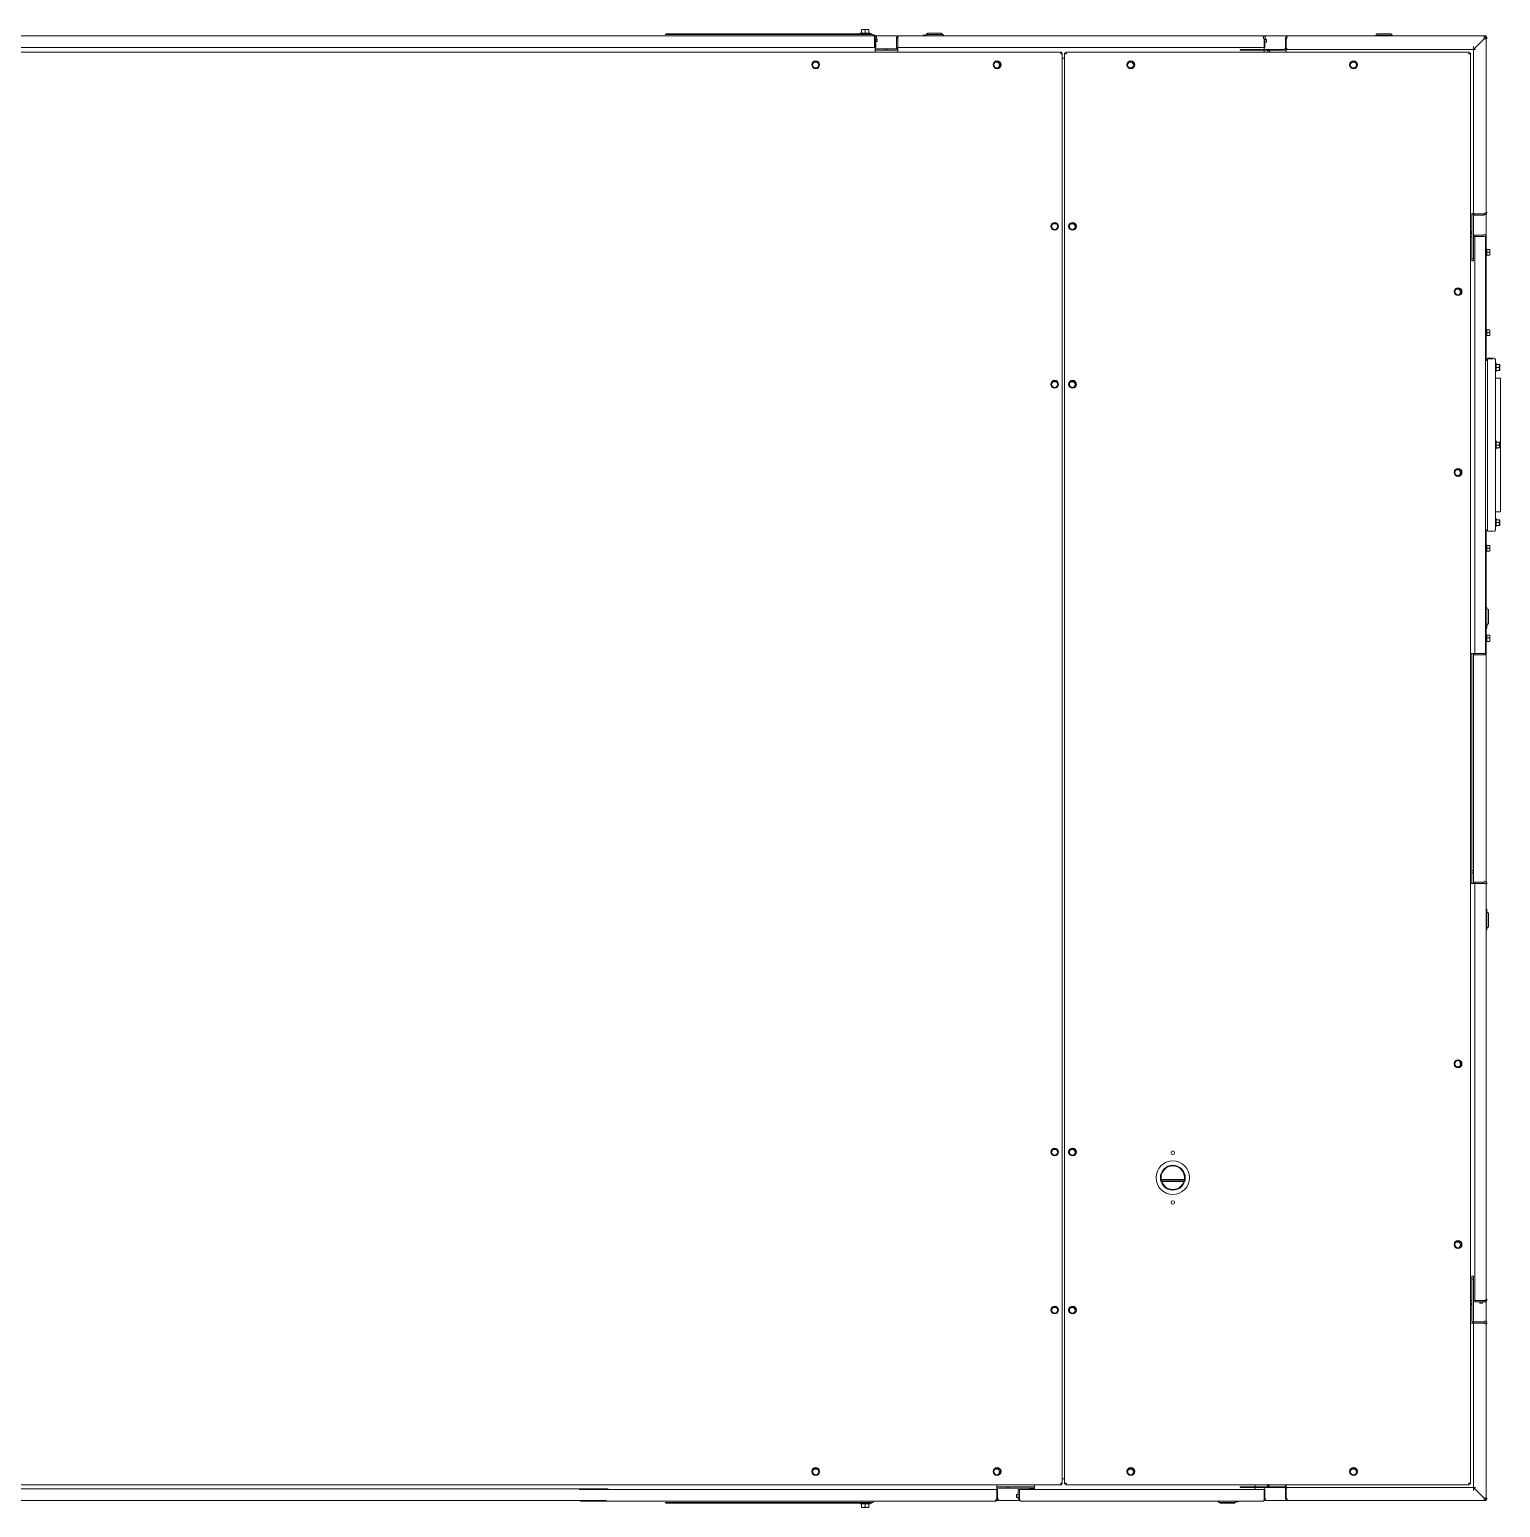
# Model space of a CAD drawing. Extents: x 0 to 160756, y 0 to 229247.
# Drawn here: x 95252 to 97768, y 78502 to 81030 of the extents above; entities that cross this region are included whole.
import ezdxf

# ---------------------------------------------------------------- set-up
doc = ezdxf.new("R2010")
doc.units = 0
doc.header["$LTSCALE"] = 10
doc.layers.add('XCM7Q30CDA-200K$0$xCUP-L40-M03-HVAC-EQ$0$XCUP-L40-HVAC-EQ$0$XCUP-L40-HVAC-EQ$0$XCUP-L40-HVAC-機房EQ$0$U-CDA-EQ', color=3, linetype='Continuous', lineweight=25)

# ---------------------------------------------------------------- blocks, each defined once
blk = doc.blocks.new('XCM7Q30CDA-200K$0$xCUP-L40-M03-HVAC-EQ$0$XCUP-L40-HVAC-EQ$0$XCUP-L40-HVAC-EQ$0$E315n')
at = {"layer": 'XCM7Q30CDA-200K$0$xCUP-L40-M03-HVAC-EQ$0$XCUP-L40-HVAC-EQ$0$XCUP-L40-HVAC-EQ$0$XCUP-L40-HVAC-機房EQ$0$U-CDA-EQ', "lineweight": 0}
for points in [[(-3.7, 4974.4), (-3.7, 1504.4)], [(15.8, 1502), (15.8, 4957.4)], [(23.1, 4950.1), (23.1, 1482.5)], [(2472.6, 1436.3), (2472.6, 4950.1)], [(2481.1, 1435.1), (2481.1, 4596)], [(2500.6, 1437.5), (2500.6, 4593.6)], [(23.1, 1567.2), (23.1, 726.4)], [(2472.6, 726.4), (2472.6, 1567.2)], [(-4.9, 839.6), (-4.9, 1548.9)], [(14.6, 1551.4), (14.6, 837.1)], [(2481.1, 1046.4), (2481.1, 1550.2)], [(2500.6, 1047.6), (2500.6, 1548.9)], [(-8.5, 1051.3), (-8.5, 1402.9)], [(-7.3, 1048.8), (-7.3, 1404.1)], [(2503, 1404.1), (2503, 1048.8)], [(2504.3, 1402.9), (2504.3, 1051.3)], [(40.2, 1149.8), (45, 1152.3)], [(40.2, 1143.8), (40.2, 1149.8)], [(45, 1141.3), (40.2, 1143.8)], [(45, 1152.3), (49.9, 1149.8)], [(49.9, 1143.8), (45, 1141.3)], [(49.9, 1149.8), (49.9, 1143.8)], [(2445.9, 1149.8), (2450.7, 1152.3)], [(2445.9, 1143.8), (2445.9, 1149.8)], [(2450.7, 1141.3), (2445.9, 1143.8)], [(2450.7, 1152.3), (2455.6, 1149.8)], [(2455.6, 1143.8), (2450.7, 1141.3)], [(2455.6, 1149.8), (2455.6, 1143.8)], [(-15.8, 1056.1), (-15.8, 1068.3)], [(-15.8, 1068.3), (-9.7, 1068.3)], [(-15.8, 1065.9), (-14.6, 1068.3)], [(-14.6, 1062.2), (-15.8, 1065.9)], [(-15.8, 1058.6), (-14.6, 1062.2)], [(-14.6, 1062.2), (-9.7, 1062.2)], [(-9.7, 1053.7), (-9.7, 1070.7)], [(-9.7, 1070.7), (-8.5, 1070.7)], [(2505.5, 1070.7), (2504.3, 1070.7)], [(2505.5, 1070.7), (2505.5, 1053.7)], [(2511.6, 1068.3), (2505.5, 1068.3)], [(2511.6, 1062.2), (2505.5, 1062.2)], [(2511.6, 1068.3), (2511.6, 1056.1)], [(2511.6, 1068.3), (2511.6, 1065.9)], [(2511.6, 1065.9), (2511.6, 1062.2)], [(2511.6, 1062.2), (2511.6, 1058.6)], [(-14.6, 1056.1), (-15.8, 1058.6)], [(-15.8, 1056.1), (-9.7, 1056.1)], [(-9.7, 1053.7), (-8.5, 1053.7)], [(-8.5, 1051.3), (-7.3, 1051.3)], [(-7.3, 1048.8), (-4.9, 1048.8)], [(2497, 1045.2), (2472.6, 1045.2)], [(2476.3, 1045.2), (2476.3, 1028.2)], [(2478.7, 1045.2), (2478.7, 1006.3)], [(2481.1, 1046.4), (2497, 1046.4)], [(2481.1, 1044), (2481.1, 1045.2)], [(2497, 1044), (2481.1, 1044)], [(2490.9, 1044), (2490.9, 1041.5)], [(2495.7, 1041.5), (2490.9, 1041.5)], [(2495.7, 1044), (2495.7, 1041.5)], [(2499.4, 1046.4), (2497, 1046.4)], [(2497, 1044), (2497, 1045.2)], [(2497.6, 1042.8), (2498, 1042.8), (2498.4, 1042.8), (2498.8, 1043), (2499.2, 1043.1), (2499.6, 1043.3), (2499.9, 1043.5), (2500.3, 1043.7), (2500.6, 1044), (2500.9, 1044.3), (2501.1, 1044.6), (2501.3, 1045), (2501.5, 1045.4), (2501.6, 1045.8), (2501.7, 1046.2), (2501.8, 1046.6), (2501.8, 1047)], [(2497.6, 1045.2), (2497.9, 1045.2), (2498.2, 1045.3), (2498.5, 1045.5), (2498.8, 1045.7), (2499.1, 1046)], [(2500.6, 1047.6), (2499.4, 1046.4)], [(2503, 1048.8), (2500.6, 1048.8)], [(2500.6, 1006.3), (2500.6, 1045.2)], [(2504.3, 1051.3), (2503, 1051.3)], [(2505.5, 1053.7), (2504.3, 1053.7)], [(2505.5, 1056.1), (2511.6, 1056.1)], [(2511.6, 1058.6), (2511.6, 1056.1)], [(2478.7, 1028.2), (2476.3, 1028.2)], [(2476.3, 1024.5), (2476.3, 1028.2)], [(2478.7, 1024.5), (2476.3, 1024.5)], [(2476.3, 1024.5), (2476.3, 1006.3)], [(2472.6, 1006.3), (2481.1, 1006.3)], [(2479.9, 1008.7), (2495.7, 1008.7)], [(2479.9, 1008.7), (2479.9, 1006.3)], [(2481.1, 1006.3), (2495.7, 1006.3)], [(2481.1, 379.6), (2481.1, 1006.3)], [(2495.7, 1008.7), (2495.7, 1006.3)], [(2497, 1006.3), (2495.7, 1006.3)], [(2500.6, 1004.4), (2500.6, 1004.9), (2500.5, 1005.3), (2500.4, 1005.7), (2500.3, 1006.1), (2500.1, 1006.5), (2499.9, 1006.8), (2499.6, 1007.1), (2499.4, 1007.4), (2499.1, 1007.7), (2498.7, 1008), (2498.4, 1008.2), (2498, 1008.4), (2497.6, 1008.5), (2497.2, 1008.6), (2496.8, 1008.7), (2496.3, 1008.7)], [(2498.2, 1006.3), (2497, 1006.3)], [(2500.6, 1005), (2498.2, 1006.3)], [(2500.6, 382.1), (2500.6, 1005)], [(2500.6, 963.7), (2501.8, 962.5)], [(2500.6, 961.2), (2500.6, 957.6)], [(2501.8, 962.5), (2501.8, 963.7)], [(2501.8, 962.5), (2501.8, 957.6)], [(2501.9, 961.1), (2501.8, 960.8)], [(2503, 957.6), (2500.6, 957.6)], [(2505.5, 955.2), (2503, 957.6)], [(2503, 957.6), (2503, 929.6)], [(2505.5, 955.2), (2505.5, 932)], [(2503, 929.6), (2500.6, 929.6)], [(2501.8, 928.4), (2500.6, 927.2)], [(2500.6, 927.2), (2500.6, 928.4)], [(2501.3, 927.4), (2501.3, 927.7)], [(2501.8, 929.6), (2501.8, 928.4)], [(2505.5, 932), (2503, 929.6)], [(-4.9, 839.6), (-2.4, 838.3)], [(-4.9, 839), (-4.8, 838.5), (-4.8, 838.1), (-4.7, 837.7), (-4.5, 837.3), (-4.4, 836.9), (-4.1, 836.6), (-3.9, 836.2), (-3.6, 835.9), (-3.3, 835.7), (-3, 835.4), (-2.6, 835.2), (-2.3, 835), (-1.9, 834.9), (-1.5, 834.8), (-1, 834.7), (-0.6, 834.7)], [(-3.7, 837.1), (-3.7, 798.2)], [(-2.4, 838.3), (-1.2, 837.1)], [(-1.2, 835.9), (-1.2, 837.1)], [(-1.2, 837.1), (14.6, 837.1)], [(-1.2, 835.9), (14.6, 835.9)], [(14.6, 835.9), (14.6, 837.1)], [(14.6, 837.1), (23.1, 837.1)], [(17, 772.6), (17, 837.1)], [(19.5, 820.1), (19.5, 837.1)], [(40.2, 840.8), (45, 843.2)], [(40.2, 834.7), (40.2, 840.8)], [(45, 832.3), (40.2, 834.7)], [(45, 843.2), (49.9, 840.8)], [(49.9, 834.7), (45, 832.3)], [(49.9, 840.8), (49.9, 834.7)], [(2445.9, 840.8), (2450.7, 843.2)], [(2445.9, 834.7), (2445.9, 840.8)], [(2450.7, 832.3), (2445.9, 834.7)], [(2450.7, 843.2), (2455.6, 840.8)], [(2455.6, 834.7), (2450.7, 832.3)], [(2455.6, 840.8), (2455.6, 834.7)], [(17, 820.1), (19.5, 820.1)], [(17, 816.4), (19.5, 816.4)], [(19.5, 816.4), (19.5, 820.1)], [(19.5, 772.6), (19.5, 816.4)], [(-4.9, 797), (-2.4, 798.2)], [(-4.9, 380.8), (-4.9, 797)], [(-0.6, 799.4), (-0.9, 799.4), (-1.2, 799.3), (-1.5, 799.3), (-1.9, 799.1), (-2.3, 798.9), (-2.7, 798.6), (-3, 798.3), (-3.2, 797.9), (-3.4, 797.6), (-3.6, 797.1), (-3.6, 796.8), (-3.6, 796.5)], [(-2.4, 798.2), (-1.2, 798.2)], [(-1.2, 800.6), (-1.2, 798.2)], [(-1.2, 800.6), (14.6, 800.6)], [(-1.2, 798.2), (14.6, 798.2)], [(1.2, 800.6), (1.2, 803.1)], [(1.2, 803.1), (6.1, 803.1)], [(6.1, 800.6), (6.1, 803.1)], [(14.6, 800.6), (14.6, 798.2)], [(14.6, 798.2), (14.6, 379.6)], [(15.8, 781.2), (14.6, 778.7)], [(14.6, 778.7), (14.6, 779.9)], [(14.6, 779.9), (15.8, 779.9)], [(14.6, 777.5), (14.6, 778.7)], [(14.6, 775.1), (14.6, 777.5)], [(14.6, 772.6), (14.6, 775.1)], [(14.6, 772.6), (23.1, 772.6)], [(15.8, 781.2), (15.8, 772.6)], [(17, 781.2), (15.8, 781.2)], [(316.4, 741), (321.2, 743.4)], [(316.4, 734.9), (316.4, 741)], [(321.2, 732.5), (316.4, 734.9)], [(321.2, 743.4), (326.1, 741)], [(326.1, 734.9), (321.2, 732.5)], [(326.1, 741), (326.1, 734.9)], [(586.5, 741), (591.3, 743.4)], [(586.5, 734.9), (586.5, 741)], [(591.3, 732.5), (586.5, 734.9)], [(591.3, 743.4), (596.2, 741)], [(596.2, 734.9), (591.3, 732.5)], [(596.2, 741), (596.2, 734.9)], [(1899.5, 741), (1904.4, 743.4)], [(1899.5, 734.9), (1899.5, 741)], [(1904.4, 732.5), (1899.5, 734.9)], [(1904.4, 743.4), (1909.3, 741)], [(1909.3, 734.9), (1904.4, 732.5)], [(1909.3, 741), (1909.3, 734.9)], [(2169.6, 741), (2174.5, 743.4)], [(2169.6, 734.9), (2169.6, 741)], [(2174.5, 732.5), (2169.6, 734.9)], [(2174.5, 743.4), (2179.4, 741)], [(2179.4, 734.9), (2174.5, 732.5)], [(2179.4, 741), (2179.4, 734.9)], [(24.3, 727.6), (23.1, 727.6)], [(23.1, 727.6), (23.1, 726.4)], [(23.1, 726.4), (24.3, 726.4)], [(23.1, 719.1), (23.1, 29.2)], [(23.1, 719.1), (24.3, 719.1)], [(24.3, 719.1), (23.1, 719.1)], [(25.6, 727.6), (24.3, 726.4)], [(25.6, 727.6), (24.3, 726.4)], [(25.6, 727.6), (24.3, 727.6)], [(24.3, 725.2), (24.3, 726.4)], [(25.6, 726.4), (24.3, 725.2)], [(24.3, 725.2), (2471.4, 725.2)], [(24.3, 721.5), (24.3, 719.1)], [(2471.4, 721.5), (24.3, 721.5)], [(24.3, 720.3), (24.3, 721.5)], [(25.6, 719.1), (24.3, 720.3)], [(25.6, 717.9), (24.3, 719.1)], [(25.6, 717.9), (24.3, 719.1)], [(25.6, 717.9), (24.3, 719.1)], [(25.6, 727.6), (25.6, 726.4)], [(25.6, 717.9), (25.6, 719.1)], [(32.9, 725.2), (32.9, 721.5)], [(316.4, 710.6), (321.2, 714.2)], [(316.4, 705.7), (316.4, 710.6)], [(321.2, 714.2), (326.1, 710.6)], [(326.1, 710.6), (326.1, 705.7)], [(586.5, 710.6), (591.3, 714.2)], [(586.5, 705.7), (586.5, 710.6)], [(591.3, 714.2), (596.2, 710.6)], [(596.2, 710.6), (596.2, 705.7)], [(1899.5, 710.6), (1904.4, 714.2)], [(1899.5, 705.7), (1899.5, 710.6)], [(1904.4, 714.2), (1909.3, 710.6)], [(1909.3, 710.6), (1909.3, 705.7)], [(2169.6, 710.6), (2174.5, 714.2)], [(2169.6, 705.7), (2169.6, 710.6)], [(2174.5, 714.2), (2179.4, 710.6)], [(2179.4, 710.6), (2179.4, 705.7)], [(2462.9, 721.5), (2462.9, 725.2)], [(2470.2, 727.6), (2471.4, 726.4)], [(2470.2, 727.6), (2471.4, 726.4)], [(2470.2, 727.6), (2470.2, 726.4)], [(2470.2, 727.6), (2471.4, 727.6)], [(2470.2, 726.4), (2471.4, 725.2)], [(2470.2, 719.1), (2471.4, 720.3)], [(2470.2, 717.9), (2471.4, 719.1)], [(2470.2, 717.9), (2471.4, 719.1)], [(2470.2, 717.9), (2470.2, 719.1)], [(2470.2, 717.9), (2471.4, 719.1)], [(2471.4, 727.6), (2472.6, 727.6)], [(2472.6, 726.4), (2471.4, 726.4)], [(2471.4, 725.2), (2471.4, 726.4)], [(2471.4, 721.5), (2471.4, 719.1)], [(2471.4, 720.3), (2471.4, 721.5)], [(2472.6, 719.1), (2471.4, 719.1)], [(2471.4, 719.1), (2472.6, 719.1)], [(2472.6, 727.6), (2472.6, 726.4)], [(2472.6, 29.2), (2472.6, 719.1)], [(321.2, 702.1), (316.4, 705.7)], [(326.1, 705.7), (321.2, 702.1)], [(591.3, 702.1), (586.5, 705.7)], [(596.2, 705.7), (591.3, 702.1)], [(1904.4, 702.1), (1899.5, 705.7)], [(1909.3, 705.7), (1904.4, 702.1)], [(2174.5, 702.1), (2169.6, 705.7)], [(2179.4, 705.7), (2174.5, 702.1)], [(40.2, 610.8), (45, 614.5)], [(40.2, 605.9), (40.2, 610.8)], [(45, 614.5), (49.9, 610.8)], [(49.9, 610.8), (49.9, 605.9)], [(2445.9, 610.8), (2450.7, 614.5)], [(2445.9, 605.9), (2445.9, 610.8)], [(2450.7, 614.5), (2455.6, 610.8)], [(2455.6, 610.8), (2455.6, 605.9)], [(45, 602.3), (40.2, 605.9)], [(49.9, 605.9), (45, 602.3)], [(2450.7, 602.3), (2445.9, 605.9)], [(2455.6, 605.9), (2450.7, 602.3)], [(541.5, 517.1), (541.5, 556.1)], [(542.7, 556.1), (542.7, 517.1)], [(545.1, 517.1), (545.1, 556.1)], [(-8.5, 455.1), (-7.3, 457.5)], [(-8.5, 430.7), (-8.5, 455.1)], [(-7.3, 429.5), (-7.3, 457.5)], [(-7.3, 457.5), (-4.9, 457.5)], [(-6.1, 457.5), (-6.1, 458.7)], [(-6.1, 458.7), (-4.9, 458.7)], [(-4.3, 457.3), (-4.3, 457)], [(-8.5, 430.7), (-7.3, 429.5)], [(-7.3, 429.5), (-4.9, 429.5)], [(-6.1, 429.5), (-6.1, 424.6)], [(-6.1, 424.6), (-4.9, 423.4)], [(-4.9, 424.6), (-4.9, 429.5)], [(-4.9, 424.6), (-4.9, 423.4)], [(-4.9, 423.6), (-4.9, 423.9)], [(18.3, 421), (18.3, 345.6)], [(18.3, 421), (19.5, 421)], [(18.3, 416.1), (19.5, 416.1)], [(19.5, 421), (19.5, 345.6)], [(2476.3, 345.6), (2476.3, 421)], [(2477.5, 421), (2476.3, 421)], [(2477.5, 418.6), (2476.3, 418.6)], [(2477.5, 421), (2477.5, 345.6)], [(-4.9, 380.8), (-2.4, 379.6)], [(-3.7, 380.2), (-3.6, 379.9), (-3.6, 379.6), (-3.5, 379.3), (-3.4, 378.9), (-3.1, 378.5), (-2.9, 378.2), (-2.5, 377.9), (-2.2, 377.6), (-1.8, 377.4), (-1.4, 377.3), (-1.1, 377.2), (-0.8, 377.2)], [(-3.7, 379.6), (-3.7, 0)], [(-2.4, 379.6), (-1.2, 379.6)], [(-1.2, 378.4), (-1.2, 379.6)], [(-1.2, 379.6), (14.6, 379.6)], [(14.6, 395.4), (18.3, 395.4)], [(15.8, 379.6), (14.6, 379.6)], [(15.8, 378.4), (15.8, 379.6)], [(19.5, 395.4), (23.1, 395.4)], [(2476.3, 379.6), (2472.6, 379.6)], [(2481.1, 379.6), (2477.5, 379.6)], [(2481.1, 378.4), (2481.1, 379.6)], [(2481.1, 379.6), (2495.7, 379.6)], [(2497, 380.8), (2495.7, 379.6)], [(2495.7, 378.4), (2495.7, 379.6)], [(2496.3, 377.2), (2496.8, 377.2), (2497.2, 377.3), (2497.6, 377.4), (2498, 377.5), (2498.4, 377.7), (2498.7, 377.9), (2499.1, 378.2), (2499.4, 378.4), (2499.6, 378.7), (2499.9, 379.1), (2500.1, 379.4), (2500.3, 379.8), (2500.4, 380.2), (2500.5, 380.6), (2500.6, 381), (2500.6, 381.5)], [(2498.2, 380.8), (2497, 380.8)], [(2500.6, 382.1), (2498.2, 380.8)], [(2500.6, 0), (2500.6, 379.6)], [(15.8, 378.4), (-1.2, 378.4)], [(19.5, 374.8), (23.1, 373.5)], [(20.7, 374.2), (20.7, 373.8), (20.7, 373.5), (20.8, 373.2), (20.9, 372.8), (21, 372.5), (21.1, 372.2), (21.4, 371.8), (21.7, 371.4), (22, 371.1), (22.4, 370.8), (22.8, 370.5), (23.1, 370.3), (23.4, 370.2)], [(23.3, 373.4), (23.5, 373.1)], [(2473.4, 370.1), (2473.7, 370.2), (2474, 370.4), (2474.3, 370.6), (2474.7, 370.8), (2475.1, 371.2), (2475.4, 371.5), (2475.7, 371.9), (2475.9, 372.4), (2476, 372.7), (2476.1, 373), (2476.2, 373.3), (2476.2, 373.6), (2476.3, 374)], [(2473.4, 372.9), (2473.6, 373.2)], [(2476.3, 374.8), (2473.8, 373.5)], [(2495.7, 378.4), (2481.1, 378.4)], [(2489.7, 378.4), (2489.7, 376)], [(2494.5, 376), (2489.7, 376)], [(2494.5, 378.4), (2494.5, 376)], [(0.6, 343.1), (0.2, 343.1), (-0.2, 343), (-0.7, 342.9), (-1, 342.8), (-1.4, 342.6), (-1.8, 342.4), (-2.1, 342.2), (-2.4, 341.9), (-2.7, 341.6), (-2.9, 341.2), (-3.1, 340.9), (-3.3, 340.5), (-3.5, 340.1), (-3.6, 339.7), (-3.6, 339.3), (-3.7, 338.9)], [(-3.7, 339.5), (-2.4, 340.7)], [(-2.4, 340.7), (-1.2, 340.7)], [(-1.2, 340.7), (0, 341.9)], [(0, 343.1), (0, 341.9)], [(0, 343.1), (15.8, 343.1)], [(23.1, 341.9), (0, 341.9)], [(16.4, 343.1), (16.8, 343.2), (17.1, 343.3), (17.4, 343.4), (17.8, 343.7), (18, 344.1), (18.2, 344.4), (18.2, 344.8)], [(17, 340.7), (17.4, 340.8), (17.8, 340.9), (18.1, 341), (18.5, 341.2), (18.8, 341.4), (19.1, 341.6), (19.5, 342), (19.9, 342.4), (20.1, 342.8), (20.3, 343.1), (20.4, 343.4), (20.5, 343.8), (20.6, 344.2), (20.7, 344.6), (20.7, 345)], [(18.3, 341.9), (18.3, 18.3)], [(2472.6, 341.9), (2495.7, 341.9)], [(2476.3, 345), (2476.3, 344.6), (2476.3, 344.2), (2476.4, 343.8), (2476.6, 343.4), (2476.7, 343.1), (2476.9, 342.8), (2477.1, 342.4), (2477.3, 342.2), (2477.7, 341.8), (2478, 341.5), (2478.3, 341.3), (2478.7, 341.1), (2479, 341), (2479.4, 340.8), (2479.8, 340.8)], [(2477.5, 18.3), (2477.5, 341.9)], [(2478.7, 345), (2478.7, 344.6), (2478.8, 344.2), (2479, 343.9), (2479.3, 343.6), (2479.7, 343.3), (2480, 343.2), (2480.3, 343.1)], [(2479.9, 343.1), (2495.7, 343.1)], [(2495.7, 343.1), (2495.7, 341.9)], [(2495.7, 341.9), (2497, 340.7)], [(2500.6, 338.9), (2500.6, 339.3), (2500.5, 339.7), (2500.4, 340.1), (2500.3, 340.5), (2500.1, 340.9), (2499.9, 341.2), (2499.6, 341.6), (2499.4, 341.9), (2499.1, 342.2), (2498.7, 342.4), (2498.4, 342.6), (2498, 342.8), (2497.6, 342.9), (2497.2, 343), (2496.8, 343.1), (2496.3, 343.1)], [(2497, 340.7), (2498.2, 340.7)], [(2498.2, 340.7), (2499.4, 340.7)], [(2499.4, 340.7), (2500.6, 339.5)], [(40.2, 230), (45, 233.6)], [(40.2, 223.9), (40.2, 230)], [(45, 233.6), (49.9, 230)], [(49.9, 230), (49.9, 223.9)], [(2445.9, 230), (2450.7, 233.6)], [(2445.9, 223.9), (2445.9, 230)], [(2450.7, 233.6), (2455.6, 230)], [(2455.6, 230), (2455.6, 223.9)], [(45, 221.5), (40.2, 223.9)], [(49.9, 223.9), (45, 221.5)], [(2450.7, 221.5), (2445.9, 223.9)], [(2455.6, 223.9), (2450.7, 221.5)], [(2501.8, 188.6), (2500.6, 188.6)], [(2504.3, 187.4), (2501.8, 188.6)], [(2501.8, 188.6), (2501.8, 160.6)], [(2504.3, 187.4), (2504.3, 163)], [(2501.8, 160.6), (2500.6, 160.6)], [(2504.3, 163), (2501.8, 160.6)], [(428.3, 52.3), (433.2, 54.8)], [(428.3, 46.2), (428.3, 52.3)], [(433.2, 54.8), (438, 52.3)], [(438, 52.3), (438, 46.2)], [(737.4, 52.3), (742.2, 54.8)], [(737.4, 46.2), (737.4, 52.3)], [(742.2, 54.8), (748.3, 52.3)], [(748.3, 52.3), (748.3, 46.2)], [(1748.7, 52.3), (1753.5, 54.8)], [(1748.7, 46.2), (1748.7, 52.3)], [(1753.5, 54.8), (1758.4, 52.3)], [(1758.4, 52.3), (1758.4, 46.2)], [(2057.7, 52.3), (2062.6, 54.8)], [(2057.7, 46.2), (2057.7, 52.3)], [(2062.6, 54.8), (2067.4, 52.3)], [(2067.4, 52.3), (2067.4, 46.2)], [(23.1, 29.2), (24.3, 29.2)], [(24.3, 29.2), (23.1, 29.2)], [(25.6, 30.4), (24.3, 29.2)], [(25.6, 30.4), (24.3, 29.2)], [(25.6, 30.4), (24.3, 29.2)], [(24.3, 26.8), (24.3, 29.2)], [(25.6, 29.2), (24.3, 28)], [(24.3, 28), (24.3, 26.8)], [(24.3, 26.8), (2471.4, 26.8)], [(25.6, 30.4), (25.6, 29.2)], [(299.3, 26.8), (299.3, 3.7)], [(330, 27.2), (330.1, 26.9), (330.2, 26.6), (330.4, 26.3), (330.7, 25.9), (331, 25.6), (331.4, 25.2), (331.8, 25), (332.2, 24.7), (332.5, 24.6), (332.8, 24.5), (333.2, 24.4), (333.5, 24.4), (333.8, 24.3)], [(332.2, 25.6), (332.2, 26.8)], [(333.4, 24.3), (332.2, 25.6)], [(332.8, 27.2), (333.1, 27)], [(338.3, 24.3), (338.3, 26.8)], [(433.2, 43.8), (428.3, 46.2)], [(438, 46.2), (433.2, 43.8)], [(742.2, 43.8), (737.4, 46.2)], [(748.3, 46.2), (742.2, 43.8)], [(1051.3, 26.8), (1051.3, 19.5)], [(1444.5, 19.5), (1444.5, 26.8)], [(1753.5, 43.8), (1748.7, 46.2)], [(1758.4, 46.2), (1753.5, 43.8)], [(2062.6, 43.8), (2057.7, 46.2)], [(2067.4, 46.2), (2062.6, 43.8)], [(2157.5, 24.3), (2157.5, 26.8)], [(2162.3, 24.3), (2163.6, 25.6)], [(2163, 24.3), (2163.3, 24.3), (2163.6, 24.4), (2164, 24.5), (2164.3, 24.5), (2164.6, 24.7), (2164.9, 24.8), (2165.3, 25), (2165.7, 25.3), (2166.1, 25.7), (2166.4, 26.1), (2166.7, 26.5), (2166.8, 26.8), (2166.9, 27.1)], [(2163.6, 25.6), (2163.6, 26.8)], [(2163.7, 26.9), (2164, 27.1)], [(2196.4, 26.8), (2196.4, 3.7)], [(2470.2, 30.4), (2471.4, 29.2)], [(2470.2, 30.4), (2471.4, 29.2)], [(2470.2, 30.4), (2470.2, 29.2)], [(2470.2, 30.4), (2471.4, 29.2)], [(2470.2, 29.2), (2471.4, 28)], [(2471.4, 26.8), (2471.4, 29.2)], [(2472.6, 29.2), (2471.4, 29.2)], [(2471.4, 29.2), (2472.6, 29.2)], [(2471.4, 28), (2471.4, 26.8)], [(-3.7, 3.7), (0, 3.7)], [(-3.7, 3), (-3.6, 2.6), (-3.6, 2.2), (-3.5, 1.8), (-3.3, 1.4), (-3.1, 1), (-2.9, 0.7), (-2.7, 0.3), (-2.4, 0), (-2.1, -0.2), (-1.8, -0.5), (-1.4, -0.7), (-1, -0.9), (-0.7, -1), (-0.2, -1.1), (0.2, -1.2), (0.6, -1.2)], [(-1.2, 0), (-3.7, 0)], [(-1.2, 2.6), (-1, 2.2), (-0.8, 1.9), (-0.5, 1.6), (-0.2, 1.4), (0.2, 1.3), (0.5, 1.2)], [(0, 3.7), (18.3, 21.9)], [(0, 3.7), (0, 0)], [(0, 0), (298.1, 0)], [(13.4, 21.9), (299.3, 21.9)], [(299.3, 2.4), (298.1, 1.2)], [(298.1, 1.2), (298.1, 0)], [(298.7, -1.2), (299.1, -1.2), (299.6, -1.1), (300, -1), (300.4, -0.9), (300.7, -0.7), (301.1, -0.5), (301.4, -0.2), (301.7, 0), (302, 0.3), (302.2, 0.7), (302.5, 1), (302.6, 1.4), (302.8, 1.8), (302.9, 2.2), (303, 2.6), (303, 3)], [(301.8, 3.7), (299.3, 3.7)], [(299.3, 3.7), (299.3, 2.4)], [(338.3, 0), (299.3, 0)], [(303.6, 24.3), (303.2, 24.3), (302.8, 24.3), (302.4, 24.2), (302.1, 24.1), (301.7, 23.9), (301.4, 23.7), (301.1, 23.5), (300.8, 23.3), (300.4, 22.9), (300.1, 22.6), (299.9, 22.3), (299.8, 22), (299.6, 21.6), (299.5, 21.2), (299.4, 20.9)], [(303.6, 21.9), (303.2, 21.9), (302.9, 21.8), (302.6, 21.6), (302.2, 21.3), (302, 20.9), (301.8, 20.6), (301.8, 20.3)], [(301.8, 20.7), (301.8, 3.7)], [(303, 24.3), (379.6, 24.3)], [(303, 21.9), (379.6, 21.9)], [(333.4, 6.1), (333.4, 11)], [(335.8, 11), (333.4, 11)], [(335.8, 6.1), (333.4, 6.1)], [(335.8, 3.7), (335.8, 19.5)], [(335.8, 19.5), (338.3, 19.5)], [(335.8, 3.7), (338.3, 3.7)], [(335.8, 3), (335.8, 2.6), (335.9, 2.2), (336, 1.8), (336.2, 1.4), (336.3, 1), (336.6, 0.7), (336.8, 0.3), (337.1, 0), (337.4, -0.2), (337.7, -0.5), (338.1, -0.7), (338.4, -0.9), (338.8, -1), (339.2, -1.1), (339.6, -1.2), (340.1, -1.2)], [(338.3, 19.5), (338.3, 21.9)], [(338.3, 19.5), (338.3, 3.7)], [(338.3, 19.5), (1051.3, 19.5)], [(338.3, 2.4), (338.3, 3.7)], [(339.5, 0), (338.3, 2.4)], [(1050.1, 0), (339.5, 0)], [(374.8, 21.9), (374.8, 24.3)], [(379.6, 21.9), (379.6, 24.3)], [(972.2, 0), (972.2, -1.2)], [(974.6, -1.2), (974.6, 0)], [(1002.6, -1.2), (1002.6, 0)], [(1007.5, -1.2), (1007.5, 0)], [(1050.1, 0), (1051.3, 2.4)], [(1050.7, -1.2), (1051.1, -1.2), (1051.5, -1.1), (1051.9, -1), (1052.3, -0.9), (1052.7, -0.7), (1053.1, -0.5), (1053.4, -0.2), (1053.7, 0), (1054, 0.3), (1054.2, 0.7), (1054.4, 1), (1054.6, 1.4), (1054.7, 1.8), (1054.8, 2.2), (1054.9, 2.6), (1054.9, 3)], [(1069.5, 24.3), (1051.3, 24.3)], [(1444.5, 21.9), (1051.3, 21.9)], [(1053.7, 20.7), (1051.3, 20.7)], [(1051.3, 19.5), (1051.3, 3.7)], [(1053.7, 3.7), (1051.3, 3.7)], [(1051.3, 2.4), (1051.3, 3.7)], [(1463.9, 0), (1051.3, 0)], [(1053.7, 20.7), (1053.7, 3.7)], [(1069.5, 21.9), (1069.5, 24.3)], [(1073.2, 24.3), (1069.5, 24.3)], [(1073.2, 21.9), (1073.2, 24.3)], [(1444.5, 24.3), (1073.2, 24.3)], [(1442, 4.9), (1442, 21.9)], [(1442, 19.5), (1444.5, 19.5)], [(1442, 4.9), (1444.5, 4.9)], [(1442, 4.3), (1442.1, 3.8), (1442.1, 3.4), (1442.2, 3), (1442.4, 2.6), (1442.5, 2.2), (1442.8, 1.9), (1443, 1.6), (1443.3, 1.2), (1443.6, 1), (1443.9, 0.7), (1444.3, 0.5), (1444.6, 0.3), (1445, 0.2), (1445.4, 0.1), (1445.9, 0), (1446.3, 0)], [(1444.5, 19.5), (1444.5, 4.9)], [(1444.5, 19.5), (2157.5, 19.5)], [(1444.5, 3.7), (1444.5, 4.9)], [(1445.7, 1.2), (1444.5, 2.4)], [(1445.1, 2.7), (1445.2, 2.4)], [(2156.3, 1.2), (1445.7, 1.2)], [(1463.9, 0), (1463.9, 1.2)], [(1465.1, -1.2), (1463.9, 0)], [(1463.9, 0), (1477.3, 0)], [(1476.1, -1.2), (1477.3, 0)], [(1477.3, 0), (1477.3, 1.2)], [(1487, 0), (1477.3, 0)], [(1487, 1.2), (1487, 0)], [(1487, 0), (1488.3, -1.2)], [(1487, 0), (1489.5, 0)], [(1493.1, 0), (1489.5, 0)], [(1493.1, -1.2), (1493.1, 1.2)], [(1521.1, -1.2), (1521.1, 1.2)], [(1522.3, -1.2), (1523.6, 0)], [(1522.3, 0), (1523.6, 0)], [(1523.6, 0), (1523.6, 1.2)], [(1617.2, 0), (1523.6, 0)], [(1617.2, 0), (1617.2, 1.2)], [(1619.7, -1.2), (1617.2, 0)], [(1617.2, 0), (1631.8, 0)], [(1629.4, -1.2), (1631.8, 0)], [(1631.8, 0), (1631.8, 1.2)], [(1656.2, 0), (1631.8, 0)], [(1656.2, -2.4), (1656.2, 1.2)], [(1945.8, -2.4), (1945.8, 1.2)], [(1987.1, 0), (1945.8, 0)], [(1947, 1.2), (1947, -2.4)], [(1987.1, 0), (1987.1, 1.2)], [(1988.4, -1.2), (1987.1, 0)], [(1987.1, 0), (2000.5, 0)], [(1998.1, -1.2), (2000.5, 0)], [(2000.5, 0), (2000.5, 1.2)], [(2124.6, 0), (2000.5, 0)], [(2116.1, 21.9), (2116.1, 24.3)], [(2116.1, 24.3), (2192.8, 24.3)], [(2116.1, 21.9), (2192.8, 21.9)], [(2119.8, 21.9), (2119.8, 24.3)], [(2124.6, 0), (2124.6, 1.2)], [(2125.8, -1.2), (2124.6, 0)], [(2124.6, 0), (2138, 0)], [(2135.6, -1.2), (2138, 0)], [(2138, 0), (2138, 1.2)], [(2196.4, 0), (2138, 0)], [(2156.3, 1.2), (2157.5, 2.4)], [(2156.9, 0), (2157.3, 0), (2157.7, 0.1), (2158.1, 0.2), (2158.5, 0.3), (2158.9, 0.5), (2159.3, 0.7), (2159.6, 1), (2159.9, 1.2), (2160.2, 1.6), (2160.4, 1.9), (2160.6, 2.2), (2160.8, 2.6), (2160.9, 3), (2161, 3.4), (2161.1, 3.8), (2161.1, 4.3)], [(2157.5, 19.5), (2157.5, 21.9)], [(2157.5, 19.5), (2157.5, 4.9)], [(2159.9, 19.5), (2157.5, 19.5)], [(2159.9, 4.9), (2157.5, 4.9)], [(2157.5, 3.7), (2157.5, 4.9)], [(2158, 2.3), (2158.1, 2.6)], [(2159.9, 4.9), (2159.9, 21.9)], [(2197.6, 20.7), (2197.5, 21), (2197.4, 21.4), (2197.3, 21.8), (2197.1, 22.1), (2196.9, 22.4), (2196.7, 22.7), (2196.3, 23.2), (2195.9, 23.5), (2195.6, 23.7), (2195.2, 23.9), (2194.9, 24.1), (2194.5, 24.2), (2194.2, 24.3), (2193.8, 24.3), (2193.4, 24.3)], [(2195.2, 20.1), (2195.2, 20.4), (2195.1, 20.8), (2194.9, 21.1), (2194.6, 21.4), (2194.2, 21.7), (2193.9, 21.8), (2193.6, 21.9)], [(2194, 3.7), (2194, 20.7)], [(2194, 3.7), (2196.4, 3.7)], [(2195.2, 3), (2195.2, 2.6), (2195.3, 2.2), (2195.4, 1.8), (2195.5, 1.4), (2195.7, 1), (2195.9, 0.7), (2196.2, 0.3), (2196.5, 0), (2196.8, -0.2), (2197.1, -0.5), (2197.4, -0.7), (2197.8, -0.9), (2198.2, -1), (2198.6, -1.1), (2199, -1.2), (2199.5, -1.2)], [(2196.4, 21.9), (2482.4, 21.9)], [(2196.4, 2.4), (2196.4, 3.7)], [(2197.6, 2.4), (2196.4, 2.4)], [(2198.9, 0), (2197.6, 2.4)], [(2198.9, 0), (2495.7, 0)], [(2495.7, 3.7), (2477.5, 21.9)], [(2495.7, 0), (2495.7, 3.7)], [(2495.7, 3.7), (2500.6, 3.7)], [(2496.3, -1.2), (2496.8, -1.2), (2497.2, -1.1), (2497.6, -1), (2498, -0.9), (2498.4, -0.7), (2498.7, -0.5), (2499.1, -0.2), (2499.4, 0), (2499.6, 0.3), (2499.9, 0.7), (2500.1, 1), (2500.3, 1.4), (2500.4, 1.8), (2500.5, 2.2), (2500.6, 2.6), (2500.6, 3)], [(2496.8, 1.3), (2497.2, 1.4), (2497.5, 1.6), (2497.8, 1.9), (2498, 2.2), (2498.1, 2.6), (2498.2, 2.9)], [(2497, 0), (2500.6, 0)], [(972.2, -1.2), (973.4, -1.2)], [(972.2, -1.2), (973.4, -1.2)], [(974.6, -1.2), (973.4, -1.2)], [(973.4, -1.2), (974.6, -1.2)], [(974, -1.2), (973.7, -1.2)], [(977.1, -3.7), (974.6, -1.2)], [(1002.6, -1.2), (974.6, -1.2)], [(1000.2, -3.7), (977.1, -3.7)], [(1000.2, -3.7), (1002.6, -1.2)], [(1006.3, -1.2), (1002.6, -1.2)], [(1002.6, -1.2), (1007.5, -1.2)], [(1006.3, -1.2), (1007.5, -1.2)], [(1007.3, -1.3), (1007, -1.2)], [(1465.1, -1.2), (1465.1, -6.1)], [(1465.1, -1.2), (1471.2, -1.2)], [(1465.1, -6.1), (1476.1, -6.1)], [(1465.1, -6.1), (1467.6, -6.1)], [(1467.6, -6.1), (1471.2, -6.1)], [(1471.2, -1.2), (1471.2, -6.1)], [(1471.2, -1.2), (1476.1, -1.2)], [(1471.2, -6.1), (1473.7, -6.1)], [(1473.7, -6.1), (1476.1, -6.1)], [(1476.1, -1.2), (1476.1, -6.1)], [(1488.3, -1.2), (1493.1, -1.2)], [(1490.1, -1.2), (1489.8, -1.2)], [(1495.6, -3.7), (1493.1, -1.2)], [(1521.1, -1.2), (1493.1, -1.2)], [(1519.9, -3.7), (1495.6, -3.7)], [(1519.9, -3.7), (1521.1, -1.2)], [(1522.3, -1.2), (1521.1, -1.2)], [(1522.2, -1.3), (1521.9, -1.2)], [(1619.7, -1.2), (1619.7, -6.1)], [(1619.7, -1.2), (1624.5, -1.2)], [(1619.7, -6.1), (1629.4, -6.1)], [(1619.7, -6.1), (1622.1, -6.1)], [(1622.1, -6.1), (1624.5, -6.1)], [(1624.5, -1.2), (1624.5, -6.1)], [(1624.5, -1.2), (1629.4, -1.2)], [(1624.5, -6.1), (1627, -6.1)], [(1627, -6.1), (1629.4, -6.1)], [(1629.4, -1.2), (1629.4, -6.1)], [(1653.7, -12.2), (1653.7, -2.4)], [(1653.7, -2.4), (1948.2, -2.4)], [(1653.7, -12.8), (1653.8, -13.1), (1653.8, -13.4), (1653.9, -13.7), (1654, -14.1), (1654.3, -14.5), (1654.5, -14.8), (1654.9, -15.1), (1655.2, -15.4), (1655.6, -15.6), (1656, -15.7), (1656.3, -15.8), (1656.6, -15.8)], [(1656.2, -15.8), (1945.8, -15.8)], [(1662.3, -17), (1662.3, -15.8)], [(1663.5, -18.3), (1662.3, -17)], [(1662.3, -17), (1675.6, -17)], [(1663.5, -17), (1663.5, -23.1)], [(1663.5, -17), (1668.3, -17)], [(1663.5, -21.9), (1665.9, -23.1)], [(1663.5, -23.1), (1673.2, -23.1)], [(1665.9, -23.1), (1668.3, -21.9)], [(1668.3, -17), (1668.3, -21.9)], [(1668.3, -17), (1673.2, -17)], [(1668.3, -21.9), (1670.8, -23.1)], [(1670.8, -23.1), (1673.2, -21.9)], [(1673.2, -17), (1673.2, -23.1)], [(1673.2, -18.3), (1675.6, -17)], [(1673.2, -18.3), (1675.6, -17)], [(1673.2, -18.3), (1673.2, -23.1)], [(1675.6, -17), (1675.6, -15.8)], [(1675.6, -17), (1675.6, -15.8)], [(1686.6, -24.3), (1686.6, -15.8)], [(1686.6, -24.3), (1915.3, -24.3)], [(1794.9, -17), (1794.9, -15.8)], [(1796.1, -18.3), (1794.9, -17)], [(1794.9, -17), (1808.3, -17)], [(1796.1, -17), (1796.1, -23.1)], [(1796.1, -17), (1801, -17)], [(1796.1, -21.9), (1798.5, -23.1)], [(1796.1, -23.1), (1805.8, -23.1)], [(1798.5, -23.1), (1801, -21.9)], [(1801, -17), (1801, -21.9)], [(1801, -17), (1805.8, -17)], [(1801, -21.9), (1803.4, -23.1)], [(1803.4, -23.1), (1805.8, -21.9)], [(1805.8, -17), (1805.8, -23.1)], [(1805.8, -18.3), (1808.3, -17)], [(1808.3, -17), (1808.3, -15.8)], [(1915.3, -24.3), (1915.3, -15.8)], [(1927.5, -17), (1927.5, -15.8)], [(1928.7, -18.3), (1927.5, -17)], [(1927.5, -17), (1940.9, -17)], [(1928.7, -17), (1928.7, -23.1)], [(1928.7, -17), (1933.6, -17)], [(1928.7, -21.9), (1931.2, -23.1)], [(1928.7, -23.1), (1938.5, -23.1)], [(1931.2, -23.1), (1933.6, -21.9)], [(1933.6, -17), (1933.6, -21.9)], [(1933.6, -17), (1938.5, -17)], [(1933.6, -21.9), (1936, -23.1)], [(1936, -23.1), (1938.5, -21.9)], [(1938.5, -17), (1938.5, -23.1)], [(1938.5, -18.3), (1940.9, -17)], [(1938.5, -18.3), (1940.9, -17)], [(1938.5, -18.3), (1938.5, -23.1)], [(1940.9, -17), (1940.9, -15.8)], [(1940.9, -17), (1940.9, -15.8)], [(1946.4, -15.8), (1946.7, -15.8), (1947, -15.8), (1947.3, -15.7), (1947.7, -15.5), (1948.1, -15.3), (1948.4, -15), (1948.7, -14.7), (1949, -14.4), (1949.2, -14), (1949.3, -13.5), (1949.4, -13.2), (1949.4, -12.9)], [(1946.4, -15.8), (1946.7, -15.8), (1947, -15.8), (1947.3, -15.7), (1947.7, -15.5), (1948.1, -15.3), (1948.4, -15), (1948.7, -14.7), (1949, -14.4), (1949.2, -14), (1949.3, -13.5), (1949.4, -13.2), (1949.4, -12.9)], [(1948.2, -12.2), (1948.2, -2.4)], [(1949.4, -2.4), (1948.2, -2.4)], [(1949.4, -12.2), (1949.4, -2.4)], [(1988.4, -1.2), (1988.4, -6.1)], [(1988.4, -1.2), (1993.2, -1.2)], [(1988.4, -6.1), (1998.1, -6.1)], [(1988.4, -6.1), (1990.8, -6.1)], [(1990.8, -6.1), (1993.2, -6.1)], [(1993.2, -1.2), (1993.2, -6.1)], [(1993.2, -1.2), (1998.1, -1.2)], [(1993.2, -6.1), (1995.7, -6.1)], [(1995.7, -6.1), (1998.1, -6.1)], [(1998.1, -1.2), (1998.1, -6.1)], [(2125.8, -1.2), (2125.8, -6.1)], [(2125.8, -1.2), (2130.7, -1.2)], [(2125.8, -6.1), (2135.6, -6.1)], [(2125.8, -6.1), (2128.3, -6.1)], [(2128.3, -6.1), (2130.7, -6.1)], [(2130.7, -1.2), (2130.7, -6.1)], [(2130.7, -1.2), (2135.6, -1.2)], [(2130.7, -6.1), (2133.1, -6.1)], [(2133.1, -6.1), (2135.6, -6.1)], [(2135.6, -1.2), (2135.6, -6.1)]]:
    blk.add_lwpolyline(points, dxfattribs=at)
for centre, radius in [((45.6, 1146.8), 6.69), ((45.6, 1146.8), 5.48), ((2451.3, 1146.8), 6.69), ((2451.3, 1146.8), 5.48), ((45.6, 836.5), 6.69), ((45.6, 836.5), 5.48), ((2451.3, 836.5), 6.69), ((2451.3, 836.5), 5.48), ((321.8, 738), 6.69), ((321.8, 738), 5.48), ((592, 738), 6.69), ((592, 738), 5.48), ((1905, 738), 6.69), ((1905, 738), 5.48), ((2175.1, 738), 6.69), ((2175.1, 738), 5.48), ((321.8, 707.5), 6.69), ((321.8, 707.5), 5.48), ((592, 707.5), 6.69), ((592, 707.5), 5.48), ((1905, 707.5), 6.69), ((1905, 707.5), 5.48), ((2175.1, 707.5), 6.69), ((2175.1, 707.5), 5.48), ((45.6, 607.8), 6.69), ((45.6, 607.8), 5.48), ((2451.3, 607.8), 6.69), ((2451.3, 607.8), 5.48), ((548.1, 536), 28.6), ((548.1, 536), 28.6), ((548.1, 536), 21.3), ((548.1, 536), 20.1), ((505.6, 536), 3.04), ((590.7, 536), 3.04), ((45.6, 226.9), 6.69), ((45.6, 226.9), 5.48), ((2451.3, 226.9), 6.69), ((2451.3, 226.9), 5.48), ((433.8, 48.1), 6.69), ((433.8, 48.1), 5.48), ((742.8, 48.1), 6.69), ((742.8, 48.1), 5.48), ((1754.1, 48.1), 6.69), ((1754.1, 48.1), 5.48), ((2063.2, 48.1), 6.69), ((2063.2, 48.1), 5.48)]:
    blk.add_circle(centre, radius, dxfattribs=at)
blk = doc.blocks.new('XCM7Q30CDA-200K')
at = {"layer": 'XCM7Q30CDA-200K$0$xCUP-L40-M03-HVAC-EQ$0$XCUP-L40-HVAC-EQ$0$XCUP-L40-HVAC-EQ$0$XCUP-L40-HVAC-機房EQ$0$U-CDA-EQ', "rotation": 90}
blk.add_blockref('XCM7Q30CDA-200K$0$xCUP-L40-M03-HVAC-EQ$0$XCUP-L40-HVAC-EQ$0$XCUP-L40-HVAC-EQ$0$E315n', (97743.2, 78518.3), dxfattribs=at)

msp = doc.modelspace()

# ---------------------------------------------------------------- block references
msp.add_blockref('XCM7Q30CDA-200K', (0, 0))

doc.saveas('drawing.dxf')
